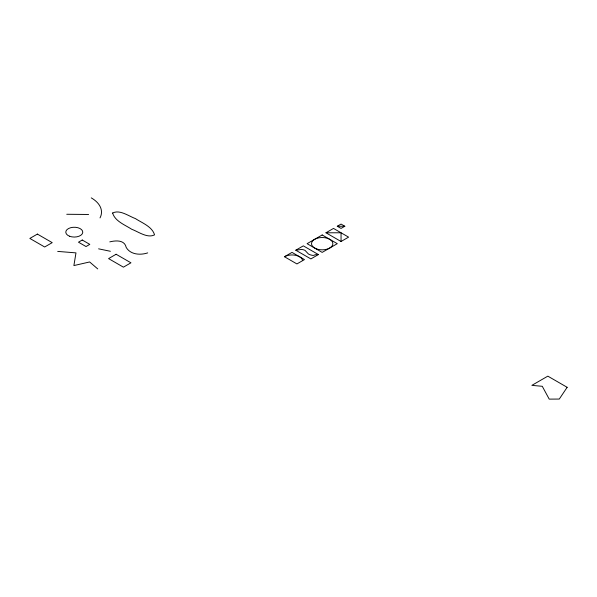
<?xml version="1.0" encoding="UTF-8"?>
<svg xmlns="http://www.w3.org/2000/svg" width="597" height="597" viewBox="0 0 597 597"><rect width="100%" height="100%" fill="white"/><g stroke="black" fill="none" stroke-linecap="round" stroke-linejoin="round"><path stroke-width="0.9" d="M284.463 256.74L292.008 252.389L304.463 259.576L296.918 263.934L284.463 256.74A10.671 6.164 0 0 1 295.709 255.322A10.671 6.164 0 0 1 302.649 260.628M295.776 250.21L303.321 245.852L318.417 254.561L310.873 258.919L295.776 250.21L301.351 249.471A6.716 3.881 0 0 1 302.992 249.68L303.283 249.747A5.5 3.172 0 0 1 305.119 250.479L308.231 253.785A4.388 2.53 0 0 0 309.209 254.397L309.47 254.509A10.947 6.321 0 0 0 312.127 255.285L312.992 255.397A1.761 1.015 0 0 0 313.888 255.292L314.358 255.113A8.731 5.037 0 0 0 315.074 254.747L318.417 254.561M325.962 232.785L333.507 228.427L348.596 237.136L341.051 241.494L325.962 232.785L341.051 232.785L341.051 241.494M337.275 226.248L341.051 224.069L344.82 226.248L341.051 228.427L337.275 226.248L344.82 226.248M147.705 252.889C140.422 255.322 130.497 254.762 126.213 247.449C124.616 239.74 115.773 240.382 109.781 241.875M66.752 214.271L88.617 214.472M57.7 251.404L75.976 252.874L73.894 265.568L89.632 261.964L97.729 268.911M98.595 248.83L110.37 251.285M91.266 197.876A34.917 20.156 0 0 1 100.02 217.92M112.617 213.017C114.982 221.256 125.019 224.897 131.728 229.27C138.556 231.793 147.437 238.546 154.556 234.86C152.19 226.621 142.161 222.98 135.444 218.606C128.616 216.084 119.736 209.338 112.617 213.017M567.15 387.304L559.285 399.057L549.218 399.124L542.277 386.296L531.86 385.363L547.83 376.147L567.15 387.304M37.38 234.084L29.85 238.434L44.671 246.994L52.208 242.643L37.38 234.084M82.252 240.016L78.483 242.195L86.028 246.546L89.796 244.374L82.252 240.016M116.116 254.255L108.587 258.605L123.415 267.165L130.944 262.814L116.116 254.255M322.186 234.964L307.097 243.673L322.186 252.389L337.275 243.673L322.186 234.964M316.209 248.777A10.671 6.164 0 0 0 332.827 244.113A10.671 6.164 0 0 0 317.522 238.136A10.671 6.164 0 0 0 316.209 248.777M69.513 236.218A8.5 4.91 0 0 0 82.752 232.502A8.5 4.91 0 0 0 70.558 227.741A8.5 4.91 0 0 0 69.513 236.218"/></g></svg>
